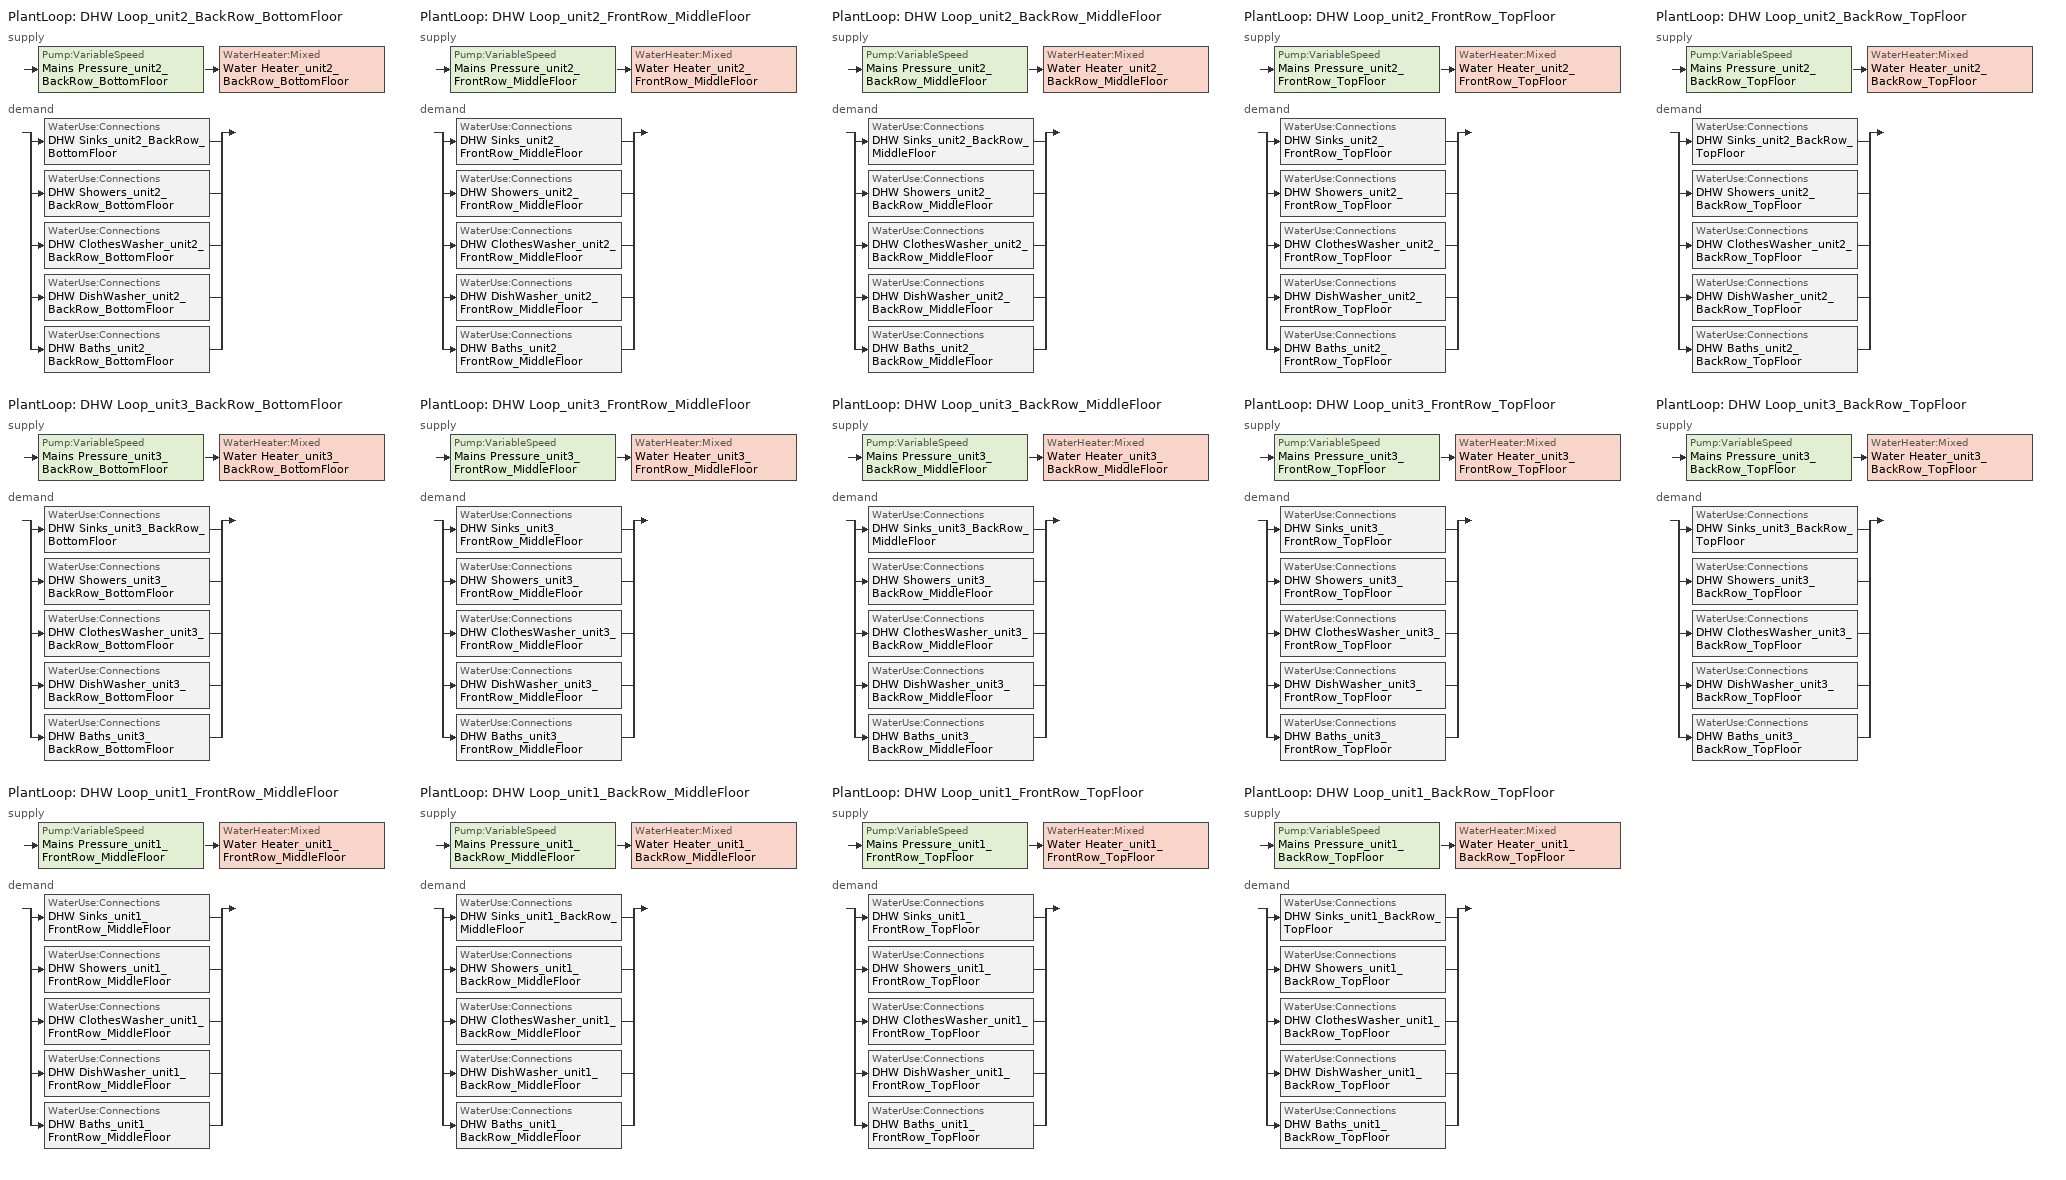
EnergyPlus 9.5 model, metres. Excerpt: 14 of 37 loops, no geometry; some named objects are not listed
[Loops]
PlantLoop 'DHW Loop_unit2_BackRow_BottomFloor'
 supply: Pump:VariableSpeed 'Mains Pressure_unit2_BackRow_BottomFloor' > WaterHeater:Mixed 'Water Heater_unit2_BackRow_BottomFloor'
 demand: split
  | WaterUse:Connections 'DHW Sinks_unit2_BackRow_BottomFloor'
  | WaterUse:Connections 'DHW Showers_unit2_BackRow_BottomFloor'
  | WaterUse:Connections 'DHW ClothesWasher_unit2_BackRow_BottomFloor'
  | WaterUse:Connections 'DHW DishWasher_unit2_BackRow_BottomFloor'
  | WaterUse:Connections 'DHW Baths_unit2_BackRow_BottomFloor'
PlantLoop 'DHW Loop_unit3_BackRow_BottomFloor'
 supply: Pump:VariableSpeed 'Mains Pressure_unit3_BackRow_BottomFloor' > WaterHeater:Mixed 'Water Heater_unit3_BackRow_BottomFloor'
 demand: split
  | WaterUse:Connections 'DHW Sinks_unit3_BackRow_BottomFloor'
  | WaterUse:Connections 'DHW Showers_unit3_BackRow_BottomFloor'
  | WaterUse:Connections 'DHW ClothesWasher_unit3_BackRow_BottomFloor'
  | WaterUse:Connections 'DHW DishWasher_unit3_BackRow_BottomFloor'
  | WaterUse:Connections 'DHW Baths_unit3_BackRow_BottomFloor'
PlantLoop 'DHW Loop_unit1_FrontRow_MiddleFloor'
 supply: Pump:VariableSpeed 'Mains Pressure_unit1_FrontRow_MiddleFloor' > WaterHeater:Mixed 'Water Heater_unit1_FrontRow_MiddleFloor'
 demand: split
  | WaterUse:Connections 'DHW Sinks_unit1_FrontRow_MiddleFloor'
  | WaterUse:Connections 'DHW Showers_unit1_FrontRow_MiddleFloor'
  | WaterUse:Connections 'DHW ClothesWasher_unit1_FrontRow_MiddleFloor'
  | WaterUse:Connections 'DHW DishWasher_unit1_FrontRow_MiddleFloor'
  | WaterUse:Connections 'DHW Baths_unit1_FrontRow_MiddleFloor'
PlantLoop 'DHW Loop_unit2_FrontRow_MiddleFloor'
 supply: Pump:VariableSpeed 'Mains Pressure_unit2_FrontRow_MiddleFloor' > WaterHeater:Mixed 'Water Heater_unit2_FrontRow_MiddleFloor'
 demand: split
  | WaterUse:Connections 'DHW Sinks_unit2_FrontRow_MiddleFloor'
  | WaterUse:Connections 'DHW Showers_unit2_FrontRow_MiddleFloor'
  | WaterUse:Connections 'DHW ClothesWasher_unit2_FrontRow_MiddleFloor'
  | WaterUse:Connections 'DHW DishWasher_unit2_FrontRow_MiddleFloor'
  | WaterUse:Connections 'DHW Baths_unit2_FrontRow_MiddleFloor'
PlantLoop 'DHW Loop_unit3_FrontRow_MiddleFloor'
 supply: Pump:VariableSpeed 'Mains Pressure_unit3_FrontRow_MiddleFloor' > WaterHeater:Mixed 'Water Heater_unit3_FrontRow_MiddleFloor'
 demand: split
  | WaterUse:Connections 'DHW Sinks_unit3_FrontRow_MiddleFloor'
  | WaterUse:Connections 'DHW Showers_unit3_FrontRow_MiddleFloor'
  | WaterUse:Connections 'DHW ClothesWasher_unit3_FrontRow_MiddleFloor'
  | WaterUse:Connections 'DHW DishWasher_unit3_FrontRow_MiddleFloor'
  | WaterUse:Connections 'DHW Baths_unit3_FrontRow_MiddleFloor'
PlantLoop 'DHW Loop_unit1_BackRow_MiddleFloor'
 supply: Pump:VariableSpeed 'Mains Pressure_unit1_BackRow_MiddleFloor' > WaterHeater:Mixed 'Water Heater_unit1_BackRow_MiddleFloor'
 demand: split
  | WaterUse:Connections 'DHW Sinks_unit1_BackRow_MiddleFloor'
  | WaterUse:Connections 'DHW Showers_unit1_BackRow_MiddleFloor'
  | WaterUse:Connections 'DHW ClothesWasher_unit1_BackRow_MiddleFloor'
  | WaterUse:Connections 'DHW DishWasher_unit1_BackRow_MiddleFloor'
  | WaterUse:Connections 'DHW Baths_unit1_BackRow_MiddleFloor'
PlantLoop 'DHW Loop_unit2_BackRow_MiddleFloor'
 supply: Pump:VariableSpeed 'Mains Pressure_unit2_BackRow_MiddleFloor' > WaterHeater:Mixed 'Water Heater_unit2_BackRow_MiddleFloor'
 demand: split
  | WaterUse:Connections 'DHW Sinks_unit2_BackRow_MiddleFloor'
  | WaterUse:Connections 'DHW Showers_unit2_BackRow_MiddleFloor'
  | WaterUse:Connections 'DHW ClothesWasher_unit2_BackRow_MiddleFloor'
  | WaterUse:Connections 'DHW DishWasher_unit2_BackRow_MiddleFloor'
  | WaterUse:Connections 'DHW Baths_unit2_BackRow_MiddleFloor'
PlantLoop 'DHW Loop_unit3_BackRow_MiddleFloor'
 supply: Pump:VariableSpeed 'Mains Pressure_unit3_BackRow_MiddleFloor' > WaterHeater:Mixed 'Water Heater_unit3_BackRow_MiddleFloor'
 demand: split
  | WaterUse:Connections 'DHW Sinks_unit3_BackRow_MiddleFloor'
  | WaterUse:Connections 'DHW Showers_unit3_BackRow_MiddleFloor'
  | WaterUse:Connections 'DHW ClothesWasher_unit3_BackRow_MiddleFloor'
  | WaterUse:Connections 'DHW DishWasher_unit3_BackRow_MiddleFloor'
  | WaterUse:Connections 'DHW Baths_unit3_BackRow_MiddleFloor'
PlantLoop 'DHW Loop_unit1_FrontRow_TopFloor'
 supply: Pump:VariableSpeed 'Mains Pressure_unit1_FrontRow_TopFloor' > WaterHeater:Mixed 'Water Heater_unit1_FrontRow_TopFloor'
 demand: split
  | WaterUse:Connections 'DHW Sinks_unit1_FrontRow_TopFloor'
  | WaterUse:Connections 'DHW Showers_unit1_FrontRow_TopFloor'
  | WaterUse:Connections 'DHW ClothesWasher_unit1_FrontRow_TopFloor'
  | WaterUse:Connections 'DHW DishWasher_unit1_FrontRow_TopFloor'
  | WaterUse:Connections 'DHW Baths_unit1_FrontRow_TopFloor'
PlantLoop 'DHW Loop_unit2_FrontRow_TopFloor'
 supply: Pump:VariableSpeed 'Mains Pressure_unit2_FrontRow_TopFloor' > WaterHeater:Mixed 'Water Heater_unit2_FrontRow_TopFloor'
 demand: split
  | WaterUse:Connections 'DHW Sinks_unit2_FrontRow_TopFloor'
  | WaterUse:Connections 'DHW Showers_unit2_FrontRow_TopFloor'
  | WaterUse:Connections 'DHW ClothesWasher_unit2_FrontRow_TopFloor'
  | WaterUse:Connections 'DHW DishWasher_unit2_FrontRow_TopFloor'
  | WaterUse:Connections 'DHW Baths_unit2_FrontRow_TopFloor'
PlantLoop 'DHW Loop_unit3_FrontRow_TopFloor'
 supply: Pump:VariableSpeed 'Mains Pressure_unit3_FrontRow_TopFloor' > WaterHeater:Mixed 'Water Heater_unit3_FrontRow_TopFloor'
 demand: split
  | WaterUse:Connections 'DHW Sinks_unit3_FrontRow_TopFloor'
  | WaterUse:Connections 'DHW Showers_unit3_FrontRow_TopFloor'
  | WaterUse:Connections 'DHW ClothesWasher_unit3_FrontRow_TopFloor'
  | WaterUse:Connections 'DHW DishWasher_unit3_FrontRow_TopFloor'
  | WaterUse:Connections 'DHW Baths_unit3_FrontRow_TopFloor'
PlantLoop 'DHW Loop_unit1_BackRow_TopFloor'
 supply: Pump:VariableSpeed 'Mains Pressure_unit1_BackRow_TopFloor' > WaterHeater:Mixed 'Water Heater_unit1_BackRow_TopFloor'
 demand: split
  | WaterUse:Connections 'DHW Sinks_unit1_BackRow_TopFloor'
  | WaterUse:Connections 'DHW Showers_unit1_BackRow_TopFloor'
  | WaterUse:Connections 'DHW ClothesWasher_unit1_BackRow_TopFloor'
  | WaterUse:Connections 'DHW DishWasher_unit1_BackRow_TopFloor'
  | WaterUse:Connections 'DHW Baths_unit1_BackRow_TopFloor'
PlantLoop 'DHW Loop_unit2_BackRow_TopFloor'
 supply: Pump:VariableSpeed 'Mains Pressure_unit2_BackRow_TopFloor' > WaterHeater:Mixed 'Water Heater_unit2_BackRow_TopFloor'
 demand: split
  | WaterUse:Connections 'DHW Sinks_unit2_BackRow_TopFloor'
  | WaterUse:Connections 'DHW Showers_unit2_BackRow_TopFloor'
  | WaterUse:Connections 'DHW ClothesWasher_unit2_BackRow_TopFloor'
  | WaterUse:Connections 'DHW DishWasher_unit2_BackRow_TopFloor'
  | WaterUse:Connections 'DHW Baths_unit2_BackRow_TopFloor'
PlantLoop 'DHW Loop_unit3_BackRow_TopFloor'
 supply: Pump:VariableSpeed 'Mains Pressure_unit3_BackRow_TopFloor' > WaterHeater:Mixed 'Water Heater_unit3_BackRow_TopFloor'
 demand: split
  | WaterUse:Connections 'DHW Sinks_unit3_BackRow_TopFloor'
  | WaterUse:Connections 'DHW Showers_unit3_BackRow_TopFloor'
  | WaterUse:Connections 'DHW ClothesWasher_unit3_BackRow_TopFloor'
  | WaterUse:Connections 'DHW DishWasher_unit3_BackRow_TopFloor'
  | WaterUse:Connections 'DHW Baths_unit3_BackRow_TopFloor'
[Pump:VariableSpeed] Design Maximum Flow Rate {m3/s}=autosize; Design Pump Head {Pa}=1; Design Power Consumption {W}=0; Motor Efficiency=1; Fraction of Motor Inefficiencies to Fluid Stream=0; Coefficient 1 of the Part Load Performance Curve=0; Coefficient 2 of the Part Load Performance Curve=1; Coefficient 3 of the Part Load Performance Curve=0; Coefficient 4 of the Part Load Performance Curve=0; Design Minimum Flow Rate {m3/s}=0; Pump Control Type=Intermittent
Mains Pressure_unit2_BackRow_BottomFloor; Mains Pressure_unit3_BackRow_BottomFloor; Mains Pressure_unit1_FrontRow_MiddleFloor; Mains Pressure_unit2_FrontRow_MiddleFloor; Mains Pressure_unit3_FrontRow_MiddleFloor; Mains Pressure_unit1_BackRow_MiddleFloor; Mains Pressure_unit2_BackRow_MiddleFloor; Mains Pressure_unit3_BackRow_MiddleFloor; Mains Pressure_unit1_FrontRow_TopFloor; Mains Pressure_unit2_FrontRow_TopFloor; Mains Pressure_unit3_FrontRow_TopFloor; Mains Pressure_unit1_BackRow_TopFloor; Mains Pressure_unit2_BackRow_TopFloor; Mains Pressure_unit3_BackRow_TopFloor
[WaterHeater:Mixed] Tank Volume {m3}=0.151416; Setpoint Temperature Schedule=dhw_setpt; Deadband Temperature Difference {deltaC}=2; Maximum Temperature Limit {C}=50; Heater Control Type=Cycle; Heater Maximum Capacity {W}=autosize; Heater Minimum Capacity {W}=0; Heater Ignition Minimum Flow Rate {m3/s}=0; Heater Fuel Type=NaturalGas; Heater Thermal Efficiency=0.8; Ambient Temperature Indicator=Zone; Off Cycle Loss Coefficient to Ambient Temperature {W/K}=6.27714; Off Cycle Loss Fraction to Zone=1; On Cycle Loss Coefficient to Ambient Temperature {W/K}=6.27714; On Cycle Loss Fraction to Zone=1; Peak Use Flow Rate {m3/s}=0; Use Side Effectiveness=1; Source Side Effectiveness=1; Use Side Design Flow Rate {m3/s}=autosize; Source Side Design Flow Rate {m3/s}=0; Indirect Water Heating Recovery Time {hr}=1.5
Name | Ambient Temperature Zone
Water Heater_unit2_BackRow_BottomFloor | living_unit2_BackRow_BottomFloor
Water Heater_unit3_BackRow_BottomFloor | living_unit3_BackRow_BottomFloor
Water Heater_unit1_FrontRow_MiddleFloor | living_unit1_FrontRow_MiddleFloor
Water Heater_unit2_FrontRow_MiddleFloor | living_unit2_FrontRow_MiddleFloor
Water Heater_unit3_FrontRow_MiddleFloor | living_unit3_FrontRow_MiddleFloor
Water Heater_unit1_BackRow_MiddleFloor | living_unit1_BackRow_MiddleFloor
Water Heater_unit2_BackRow_MiddleFloor | living_unit2_BackRow_MiddleFloor
Water Heater_unit3_BackRow_MiddleFloor | living_unit3_BackRow_MiddleFloor
Water Heater_unit1_FrontRow_TopFloor | living_unit1_FrontRow_TopFloor
Water Heater_unit2_FrontRow_TopFloor | living_unit2_FrontRow_TopFloor
Water Heater_unit3_FrontRow_TopFloor | living_unit3_FrontRow_TopFloor
Water Heater_unit1_BackRow_TopFloor | living_unit1_BackRow_TopFloor
Water Heater_unit2_BackRow_TopFloor | living_unit2_BackRow_TopFloor
Water Heater_unit3_BackRow_TopFloor | living_unit3_BackRow_TopFloor
[WaterHeater:Sizing] Design Mode=ResidentialHUD-FHAMinimum; Number of Bedrooms=2; Number of Bathrooms=2
Water Heater_unit2_BackRow_BottomFloor; Water Heater_unit3_BackRow_BottomFloor; Water Heater_unit1_FrontRow_MiddleFloor; Water Heater_unit2_FrontRow_MiddleFloor; Water Heater_unit3_FrontRow_MiddleFloor; Water Heater_unit1_BackRow_MiddleFloor; Water Heater_unit2_BackRow_MiddleFloor; Water Heater_unit3_BackRow_MiddleFloor; Water Heater_unit1_FrontRow_TopFloor; Water Heater_unit2_FrontRow_TopFloor; Water Heater_unit3_FrontRow_TopFloor; Water Heater_unit1_BackRow_TopFloor; Water Heater_unit2_BackRow_TopFloor; Water Heater_unit3_BackRow_TopFloor
[PlantEquipmentList]
DHW Plant Equipment_unit2_BackRow_BottomFloor: Water Heater_unit2_BackRow_BottomFloor
DHW Plant Equipment_unit3_BackRow_BottomFloor: Water Heater_unit3_BackRow_BottomFloor
DHW Plant Equipment_unit1_FrontRow_MiddleFloor: Water Heater_unit1_FrontRow_MiddleFloor
DHW Plant Equipment_unit2_FrontRow_MiddleFloor: Water Heater_unit2_FrontRow_MiddleFloor
DHW Plant Equipment_unit3_FrontRow_MiddleFloor: Water Heater_unit3_FrontRow_MiddleFloor
DHW Plant Equipment_unit1_BackRow_MiddleFloor: Water Heater_unit1_BackRow_MiddleFloor
DHW Plant Equipment_unit2_BackRow_MiddleFloor: Water Heater_unit2_BackRow_MiddleFloor
DHW Plant Equipment_unit3_BackRow_MiddleFloor: Water Heater_unit3_BackRow_MiddleFloor
DHW Plant Equipment_unit1_FrontRow_TopFloor: Water Heater_unit1_FrontRow_TopFloor
DHW Plant Equipment_unit2_FrontRow_TopFloor: Water Heater_unit2_FrontRow_TopFloor
DHW Plant Equipment_unit3_FrontRow_TopFloor: Water Heater_unit3_FrontRow_TopFloor
DHW Plant Equipment_unit1_BackRow_TopFloor: Water Heater_unit1_BackRow_TopFloor
DHW Plant Equipment_unit2_BackRow_TopFloor: Water Heater_unit2_BackRow_TopFloor
DHW Plant Equipment_unit3_BackRow_TopFloor: Water Heater_unit3_BackRow_TopFloor
[Sizing:Plant] Loop Type=Heating; Design Loop Exit Temperature {C}=48.8889; Loop Design Temperature Difference {deltaC}=5.55556
DHW Loop_unit2_BackRow_BottomFloor; DHW Loop_unit3_BackRow_BottomFloor; DHW Loop_unit1_FrontRow_MiddleFloor; DHW Loop_unit2_FrontRow_MiddleFloor; DHW Loop_unit3_FrontRow_MiddleFloor; DHW Loop_unit1_BackRow_MiddleFloor; DHW Loop_unit2_BackRow_MiddleFloor; DHW Loop_unit3_BackRow_MiddleFloor; DHW Loop_unit1_FrontRow_TopFloor; DHW Loop_unit2_FrontRow_TopFloor; DHW Loop_unit3_FrontRow_TopFloor; DHW Loop_unit1_BackRow_TopFloor; DHW Loop_unit2_BackRow_TopFloor; DHW Loop_unit3_BackRow_TopFloor
[PlantLoop] Fluid Type=Water; Maximum Loop Temperature {C}=100; Minimum Loop Temperature {C}=0; Maximum Loop Flow Rate {m3/s}=autosize; Minimum Loop Flow Rate {m3/s}=0; Plant Loop Volume {m3}=autocalculate; Load Distribution Scheme=Optimal
Name | Plant Equipment Operation Scheme
DHW Loop_unit2_BackRow_BottomFloor | DHW Loop Operation_unit2_BackRow_BottomFloor
DHW Loop_unit3_BackRow_BottomFloor | DHW Loop Operation_unit3_BackRow_BottomFloor
DHW Loop_unit1_FrontRow_MiddleFloor | DHW Loop Operation_unit1_FrontRow_MiddleFloor
DHW Loop_unit2_FrontRow_MiddleFloor | DHW Loop Operation_unit2_FrontRow_MiddleFloor
DHW Loop_unit3_FrontRow_MiddleFloor | DHW Loop Operation_unit3_FrontRow_MiddleFloor
DHW Loop_unit1_BackRow_MiddleFloor | DHW Loop Operation_unit1_BackRow_MiddleFloor
DHW Loop_unit2_BackRow_MiddleFloor | DHW Loop Operation_unit2_BackRow_MiddleFloor
DHW Loop_unit3_BackRow_MiddleFloor | DHW Loop Operation_unit3_BackRow_MiddleFloor
DHW Loop_unit1_FrontRow_TopFloor | DHW Loop Operation_unit1_FrontRow_TopFloor
DHW Loop_unit2_FrontRow_TopFloor | DHW Loop Operation_unit2_FrontRow_TopFloor
DHW Loop_unit3_FrontRow_TopFloor | DHW Loop Operation_unit3_FrontRow_TopFloor
DHW Loop_unit1_BackRow_TopFloor | DHW Loop Operation_unit1_BackRow_TopFloor
DHW Loop_unit2_BackRow_TopFloor | DHW Loop Operation_unit2_BackRow_TopFloor
DHW Loop_unit3_BackRow_TopFloor | DHW Loop Operation_unit3_BackRow_TopFloor
[PlantEquipmentOperation:HeatingLoad] Load Range 1 Lower Limit {W}=0; Load Range 1 Upper Limit {W}=1000000000000000
Name | Range 1 Equipment List
DHW Control Scheme_unit2_BackRow_BottomFloor | DHW Plant Equipment_unit2_BackRow_BottomFloor
DHW Control Scheme_unit3_BackRow_BottomFloor | DHW Plant Equipment_unit3_BackRow_BottomFloor
DHW Control Scheme_unit1_FrontRow_MiddleFloor | DHW Plant Equipment_unit1_FrontRow_MiddleFloor
DHW Control Scheme_unit2_FrontRow_MiddleFloor | DHW Plant Equipment_unit2_FrontRow_MiddleFloor
DHW Control Scheme_unit3_FrontRow_MiddleFloor | DHW Plant Equipment_unit3_FrontRow_MiddleFloor
DHW Control Scheme_unit1_BackRow_MiddleFloor | DHW Plant Equipment_unit1_BackRow_MiddleFloor
DHW Control Scheme_unit2_BackRow_MiddleFloor | DHW Plant Equipment_unit2_BackRow_MiddleFloor
DHW Control Scheme_unit3_BackRow_MiddleFloor | DHW Plant Equipment_unit3_BackRow_MiddleFloor
DHW Control Scheme_unit1_FrontRow_TopFloor | DHW Plant Equipment_unit1_FrontRow_TopFloor
DHW Control Scheme_unit2_FrontRow_TopFloor | DHW Plant Equipment_unit2_FrontRow_TopFloor
DHW Control Scheme_unit3_FrontRow_TopFloor | DHW Plant Equipment_unit3_FrontRow_TopFloor
DHW Control Scheme_unit1_BackRow_TopFloor | DHW Plant Equipment_unit1_BackRow_TopFloor
DHW Control Scheme_unit2_BackRow_TopFloor | DHW Plant Equipment_unit2_BackRow_TopFloor
DHW Control Scheme_unit3_BackRow_TopFloor | DHW Plant Equipment_unit3_BackRow_TopFloor
[PlantEquipmentOperationSchemes] Control Scheme 1 Schedule=always_avail
Name | Control Scheme 1
DHW Loop Operation_unit2_BackRow_BottomFloor | DHW Control Scheme_unit2_BackRow_BottomFloor
DHW Loop Operation_unit3_BackRow_BottomFloor | DHW Control Scheme_unit3_BackRow_BottomFloor
DHW Loop Operation_unit1_FrontRow_MiddleFloor | DHW Control Scheme_unit1_FrontRow_MiddleFloor
DHW Loop Operation_unit2_FrontRow_MiddleFloor | DHW Control Scheme_unit2_FrontRow_MiddleFloor
DHW Loop Operation_unit3_FrontRow_MiddleFloor | DHW Control Scheme_unit3_FrontRow_MiddleFloor
DHW Loop Operation_unit1_BackRow_MiddleFloor | DHW Control Scheme_unit1_BackRow_MiddleFloor
DHW Loop Operation_unit2_BackRow_MiddleFloor | DHW Control Scheme_unit2_BackRow_MiddleFloor
DHW Loop Operation_unit3_BackRow_MiddleFloor | DHW Control Scheme_unit3_BackRow_MiddleFloor
DHW Loop Operation_unit1_FrontRow_TopFloor | DHW Control Scheme_unit1_FrontRow_TopFloor
DHW Loop Operation_unit2_FrontRow_TopFloor | DHW Control Scheme_unit2_FrontRow_TopFloor
DHW Loop Operation_unit3_FrontRow_TopFloor | DHW Control Scheme_unit3_FrontRow_TopFloor
DHW Loop Operation_unit1_BackRow_TopFloor | DHW Control Scheme_unit1_BackRow_TopFloor
DHW Loop Operation_unit2_BackRow_TopFloor | DHW Control Scheme_unit2_BackRow_TopFloor
DHW Loop Operation_unit3_BackRow_TopFloor | DHW Control Scheme_unit3_BackRow_TopFloor
[SetpointManager:Scheduled] Control Variable=Temperature; Schedule=DHWSupplySetpoint
Name | Setpoint Node or NodeList
DHW Loop Setpoint Manager_unit2_BackRow_BottomFloor | DHW Supply Outlet Node_unit2_BackRow_BottomFloor
DHW Loop Setpoint Manager_unit3_BackRow_BottomFloor | DHW Supply Outlet Node_unit3_BackRow_BottomFloor
DHW Loop Setpoint Manager_unit1_FrontRow_MiddleFloor | DHW Supply Outlet Node_unit1_FrontRow_MiddleFloor
DHW Loop Setpoint Manager_unit2_FrontRow_MiddleFloor | DHW Supply Outlet Node_unit2_FrontRow_MiddleFloor
DHW Loop Setpoint Manager_unit3_FrontRow_MiddleFloor | DHW Supply Outlet Node_unit3_FrontRow_MiddleFloor
DHW Loop Setpoint Manager_unit1_BackRow_MiddleFloor | DHW Supply Outlet Node_unit1_BackRow_MiddleFloor
DHW Loop Setpoint Manager_unit2_BackRow_MiddleFloor | DHW Supply Outlet Node_unit2_BackRow_MiddleFloor
DHW Loop Setpoint Manager_unit3_BackRow_MiddleFloor | DHW Supply Outlet Node_unit3_BackRow_MiddleFloor
DHW Loop Setpoint Manager_unit1_FrontRow_TopFloor | DHW Supply Outlet Node_unit1_FrontRow_TopFloor
DHW Loop Setpoint Manager_unit2_FrontRow_TopFloor | DHW Supply Outlet Node_unit2_FrontRow_TopFloor
DHW Loop Setpoint Manager_unit3_FrontRow_TopFloor | DHW Supply Outlet Node_unit3_FrontRow_TopFloor
DHW Loop Setpoint Manager_unit1_BackRow_TopFloor | DHW Supply Outlet Node_unit1_BackRow_TopFloor
DHW Loop Setpoint Manager_unit2_BackRow_TopFloor | DHW Supply Outlet Node_unit2_BackRow_TopFloor
DHW Loop Setpoint Manager_unit3_BackRow_TopFloor | DHW Supply Outlet Node_unit3_BackRow_TopFloor
[WaterUse:Equipment]
Name | Peak Flow Rate {m3/s} | Flow Rate Fraction Schedule | Target Temperature Schedule
Clothes Washer_unit2_BackRow_BottomFloor; Clothes Washer_unit3_BackRow_BottomFloor; Clothes Washer_unit1_FrontRow_MiddleFloor; Clothes Washer_unit2_FrontRow_MiddleFloor; Clothes Washer_unit3_FrontRow_MiddleFloor; Clothes Washer_unit1_BackRow_MiddleFloor; Clothes Washer_unit2_BackRow_MiddleFloor; Clothes Washer_unit3_BackRow_MiddleFloor; Clothes Washer_unit1_FrontRow_TopFloor; Clothes Washer_unit2_FrontRow_TopFloor; Clothes Washer_unit3_FrontRow_TopFloor; Clothes Washer_unit1_BackRow_TopFloor; Clothes Washer_unit2_BackRow_TopFloor; Clothes Washer_unit3_BackRow_TopFloor | 1.08128e-06 | ClothesWasher | CWWaterTempSchedule
Dishwasher_unit2_BackRow_BottomFloor; Dishwasher_unit3_BackRow_BottomFloor; Dishwasher_unit1_FrontRow_MiddleFloor; Dishwasher_unit2_FrontRow_MiddleFloor; Dishwasher_unit3_FrontRow_MiddleFloor; Dishwasher_unit1_BackRow_MiddleFloor; Dishwasher_unit2_BackRow_MiddleFloor; Dishwasher_unit3_BackRow_MiddleFloor; Dishwasher_unit1_FrontRow_TopFloor; Dishwasher_unit2_FrontRow_TopFloor; Dishwasher_unit3_FrontRow_TopFloor; Dishwasher_unit1_BackRow_TopFloor; Dishwasher_unit2_BackRow_TopFloor; Dishwasher_unit3_BackRow_TopFloor | 4.24457e-07 | Dishwasher | DWWaterTempSchedule
Sinks_unit2_BackRow_BottomFloor; Sinks_unit3_BackRow_BottomFloor; Sinks_unit1_FrontRow_MiddleFloor; Sinks_unit2_FrontRow_MiddleFloor; Sinks_unit3_FrontRow_MiddleFloor; Sinks_unit1_BackRow_MiddleFloor; Sinks_unit2_BackRow_MiddleFloor; Sinks_unit3_BackRow_MiddleFloor; Sinks_unit1_FrontRow_TopFloor; Sinks_unit2_FrontRow_TopFloor; Sinks_unit3_FrontRow_TopFloor; Sinks_unit1_BackRow_TopFloor; Sinks_unit2_BackRow_TopFloor; Sinks_unit3_BackRow_TopFloor | 7.1934e-05 | BA_sink_sch | SSBWaterTempSchedule
Showers_unit2_BackRow_BottomFloor; Showers_unit3_BackRow_BottomFloor; Showers_unit1_FrontRow_MiddleFloor; Showers_unit2_FrontRow_MiddleFloor; Showers_unit3_FrontRow_MiddleFloor; Showers_unit1_BackRow_MiddleFloor; Showers_unit2_BackRow_MiddleFloor; Showers_unit3_BackRow_MiddleFloor; Showers_unit1_FrontRow_TopFloor; Showers_unit2_FrontRow_TopFloor; Showers_unit3_FrontRow_TopFloor; Showers_unit1_BackRow_TopFloor; Showers_unit2_BackRow_TopFloor; Showers_unit3_BackRow_TopFloor | 0.000141975 | BA_shower_sch | SSBWaterTempSchedule
Baths_unit2_BackRow_BottomFloor; Baths_unit3_BackRow_BottomFloor; Baths_unit1_FrontRow_MiddleFloor; Baths_unit2_FrontRow_MiddleFloor; Baths_unit3_FrontRow_MiddleFloor; Baths_unit1_BackRow_MiddleFloor; Baths_unit2_BackRow_MiddleFloor; Baths_unit3_BackRow_MiddleFloor; Baths_unit1_FrontRow_TopFloor; Baths_unit2_FrontRow_TopFloor; Baths_unit3_FrontRow_TopFloor; Baths_unit1_BackRow_TopFloor; Baths_unit2_BackRow_TopFloor; Baths_unit3_BackRow_TopFloor | 0.00027764 | BA_bath_sch | SSBWaterTempSchedule
[WaterUse:Connections] Drain Water Heat Exchanger Type=None
Name | Water Use Equipment 1
DHW Sinks_unit2_BackRow_BottomFloor | Sinks_unit2_BackRow_BottomFloor
DHW Showers_unit2_BackRow_BottomFloor | Showers_unit2_BackRow_BottomFloor
DHW ClothesWasher_unit2_BackRow_BottomFloor | Clothes Washer_unit2_BackRow_BottomFloor
DHW DishWasher_unit2_BackRow_BottomFloor | Dishwasher_unit2_BackRow_BottomFloor
DHW Baths_unit2_BackRow_BottomFloor | Baths_unit2_BackRow_BottomFloor
DHW Sinks_unit3_BackRow_BottomFloor | Sinks_unit3_BackRow_BottomFloor
DHW Showers_unit3_BackRow_BottomFloor | Showers_unit3_BackRow_BottomFloor
DHW ClothesWasher_unit3_BackRow_BottomFloor | Clothes Washer_unit3_BackRow_BottomFloor
DHW DishWasher_unit3_BackRow_BottomFloor | Dishwasher_unit3_BackRow_BottomFloor
DHW Baths_unit3_BackRow_BottomFloor | Baths_unit3_BackRow_BottomFloor
DHW Sinks_unit1_FrontRow_MiddleFloor | Sinks_unit1_FrontRow_MiddleFloor
DHW Showers_unit1_FrontRow_MiddleFloor | Showers_unit1_FrontRow_MiddleFloor
DHW ClothesWasher_unit1_FrontRow_MiddleFloor | Clothes Washer_unit1_FrontRow_MiddleFloor
DHW DishWasher_unit1_FrontRow_MiddleFloor | Dishwasher_unit1_FrontRow_MiddleFloor
DHW Baths_unit1_FrontRow_MiddleFloor | Baths_unit1_FrontRow_MiddleFloor
DHW Sinks_unit2_FrontRow_MiddleFloor | Sinks_unit2_FrontRow_MiddleFloor
DHW Showers_unit2_FrontRow_MiddleFloor | Showers_unit2_FrontRow_MiddleFloor
DHW ClothesWasher_unit2_FrontRow_MiddleFloor | Clothes Washer_unit2_FrontRow_MiddleFloor
DHW DishWasher_unit2_FrontRow_MiddleFloor | Dishwasher_unit2_FrontRow_MiddleFloor
DHW Baths_unit2_FrontRow_MiddleFloor | Baths_unit2_FrontRow_MiddleFloor
DHW Sinks_unit3_FrontRow_MiddleFloor | Sinks_unit3_FrontRow_MiddleFloor
DHW Showers_unit3_FrontRow_MiddleFloor | Showers_unit3_FrontRow_MiddleFloor
DHW ClothesWasher_unit3_FrontRow_MiddleFloor | Clothes Washer_unit3_FrontRow_MiddleFloor
DHW DishWasher_unit3_FrontRow_MiddleFloor | Dishwasher_unit3_FrontRow_MiddleFloor
DHW Baths_unit3_FrontRow_MiddleFloor | Baths_unit3_FrontRow_MiddleFloor
DHW Sinks_unit1_BackRow_MiddleFloor | Sinks_unit1_BackRow_MiddleFloor
DHW Showers_unit1_BackRow_MiddleFloor | Showers_unit1_BackRow_MiddleFloor
DHW ClothesWasher_unit1_BackRow_MiddleFloor | Clothes Washer_unit1_BackRow_MiddleFloor
DHW DishWasher_unit1_BackRow_MiddleFloor | Dishwasher_unit1_BackRow_MiddleFloor
DHW Baths_unit1_BackRow_MiddleFloor | Baths_unit1_BackRow_MiddleFloor
DHW Sinks_unit2_BackRow_MiddleFloor | Sinks_unit2_BackRow_MiddleFloor
DHW Showers_unit2_BackRow_MiddleFloor | Showers_unit2_BackRow_MiddleFloor
DHW ClothesWasher_unit2_BackRow_MiddleFloor | Clothes Washer_unit2_BackRow_MiddleFloor
DHW DishWasher_unit2_BackRow_MiddleFloor | Dishwasher_unit2_BackRow_MiddleFloor
DHW Baths_unit2_BackRow_MiddleFloor | Baths_unit2_BackRow_MiddleFloor
DHW Sinks_unit3_BackRow_MiddleFloor | Sinks_unit3_BackRow_MiddleFloor
DHW Showers_unit3_BackRow_MiddleFloor | Showers_unit3_BackRow_MiddleFloor
DHW ClothesWasher_unit3_BackRow_MiddleFloor | Clothes Washer_unit3_BackRow_MiddleFloor
DHW DishWasher_unit3_BackRow_MiddleFloor | Dishwasher_unit3_BackRow_MiddleFloor
DHW Baths_unit3_BackRow_MiddleFloor | Baths_unit3_BackRow_MiddleFloor
DHW Sinks_unit1_FrontRow_TopFloor | Sinks_unit1_FrontRow_TopFloor
DHW Showers_unit1_FrontRow_TopFloor | Showers_unit1_FrontRow_TopFloor
DHW ClothesWasher_unit1_FrontRow_TopFloor | Clothes Washer_unit1_FrontRow_TopFloor
DHW DishWasher_unit1_FrontRow_TopFloor | Dishwasher_unit1_FrontRow_TopFloor
DHW Baths_unit1_FrontRow_TopFloor | Baths_unit1_FrontRow_TopFloor
DHW Sinks_unit2_FrontRow_TopFloor | Sinks_unit2_FrontRow_TopFloor
DHW Showers_unit2_FrontRow_TopFloor | Showers_unit2_FrontRow_TopFloor
DHW ClothesWasher_unit2_FrontRow_TopFloor | Clothes Washer_unit2_FrontRow_TopFloor
DHW DishWasher_unit2_FrontRow_TopFloor | Dishwasher_unit2_FrontRow_TopFloor
DHW Baths_unit2_FrontRow_TopFloor | Baths_unit2_FrontRow_TopFloor
DHW Sinks_unit3_FrontRow_TopFloor | Sinks_unit3_FrontRow_TopFloor
DHW Showers_unit3_FrontRow_TopFloor | Showers_unit3_FrontRow_TopFloor
DHW ClothesWasher_unit3_FrontRow_TopFloor | Clothes Washer_unit3_FrontRow_TopFloor
DHW DishWasher_unit3_FrontRow_TopFloor | Dishwasher_unit3_FrontRow_TopFloor
DHW Baths_unit3_FrontRow_TopFloor | Baths_unit3_FrontRow_TopFloor
DHW Sinks_unit1_BackRow_TopFloor | Sinks_unit1_BackRow_TopFloor
DHW Showers_unit1_BackRow_TopFloor | Showers_unit1_BackRow_TopFloor
DHW ClothesWasher_unit1_BackRow_TopFloor | Clothes Washer_unit1_BackRow_TopFloor
DHW DishWasher_unit1_BackRow_TopFloor | Dishwasher_unit1_BackRow_TopFloor
DHW Baths_unit1_BackRow_TopFloor | Baths_unit1_BackRow_TopFloor
DHW Sinks_unit2_BackRow_TopFloor | Sinks_unit2_BackRow_TopFloor
DHW Showers_unit2_BackRow_TopFloor | Showers_unit2_BackRow_TopFloor
DHW ClothesWasher_unit2_BackRow_TopFloor | Clothes Washer_unit2_BackRow_TopFloor
DHW DishWasher_unit2_BackRow_TopFloor | Dishwasher_unit2_BackRow_TopFloor
DHW Baths_unit2_BackRow_TopFloor | Baths_unit2_BackRow_TopFloor
DHW Sinks_unit3_BackRow_TopFloor | Sinks_unit3_BackRow_TopFloor
DHW Showers_unit3_BackRow_TopFloor | Showers_unit3_BackRow_TopFloor
DHW ClothesWasher_unit3_BackRow_TopFloor | Clothes Washer_unit3_BackRow_TopFloor
DHW DishWasher_unit3_BackRow_TopFloor | Dishwasher_unit3_BackRow_TopFloor
DHW Baths_unit3_BackRow_TopFloor | Baths_unit3_BackRow_TopFloor
[Schedule:Compact]
BA_shower_sch: Through: 12/31, For: AllDays, Until: 1:00, 0.00144798, Until: 2:00, 0.000658174, Until: 3:00, 0.000394904, Until: 4:00, 0.000658174, Until: 5:00, 0.00184289, Until: 6:00, 0.00684501, Until: 7:00, 0.0155329, Until: 8:00, 0.0154013, Until: 9:00, 0.0125053, Until: 10:00, 0.00974098, Until: 11:00, 0.00789809, Until: 12:00, 0.00618684, Until: 13:00, 0.00447558, Until: 14:00, 0.00381741, Until: 15:00, 0.00342251, Until: 16:00, 0.00329087, Until: 17:00, 0.00394904, Until: 18:00, 0.00513376, Until: 19:00, 0.00552866, Until: 20:00, 0.00552866, Until: 21:00, 0.00552866, Until: 22:00, 0.00539703, Until: 23:00, 0.00381741, Until: 24:00, 0.00276433
BA_bath_sch: Through: 12/31, For: AllDays, Until: 1:00, 0.000135303, Until: 2:00, 6.76515e-05, Until: 3:00, 6.76515e-05, Until: 4:00, 6.76515e-05, Until: 5:00, 0.000135303, Until: 6:00, 0.000321345, Until: 7:00, 0.000777992, Until: 8:00, 0.000980947, Until: 9:00, 0.00111625, Until: 10:00, 0.000980947, Until: 11:00, 0.000777992, Until: 12:00, 0.000591951, Until: 13:00, 0.000524299, Until: 14:00, 0.000388996, Until: 15:00, 0.000388996, Until: 16:00, 0.000388996, Until: 17:00, 0.000659602, Until: 18:00, 0.000777992, Until: 19:00, 0.00130229, Until: 20:00, 0.00169129, Until: 21:00, 0.00169129, Until: 22:00, 0.00130229, Until: 23:00, 0.00111625, Until: 24:00, 0.000659602
BA_sink_sch: Through: 12/31, For: AllDays, Until: 1:00, 0.00321689, Until: 2:00, 0.00160844, Until: 3:00, 0.00114889, Until: 4:00, 0.00114889, Until: 5:00, 0.00160844, Until: 6:00, 0.004136, Until: 7:00, 0.00965067, Until: 8:00, 0.0142462, Until: 9:00, 0.0151653, Until: 10:00, 0.0142462, Until: 11:00, 0.012408, Until: 12:00, 0.0114889, Until: 13:00, 0.0112591, Until: 14:00, 0.01034, Until: 15:00, 0.00988044, Until: 16:00, 0.00942089, Until: 17:00, 0.0110293, Until: 18:00, 0.0149356, Until: 19:00, 0.0172333, Until: 20:00, 0.0158547, Until: 21:00, 0.0130973, Until: 22:00, 0.0110293, Until: 23:00, 0.00919111, Until: 24:00, 0.006204
dhw_setpt: Through: 12/31, For: AllDays, Until 24:00, 48
always_avail: Through: 12/31, For: AllDays, Until: 24:00, 1
[Schedule:Day:Hourly]
DishwasherWeekday: 0.115342, 0.0512463, 0.0383972, 0.0256232, 0.0256232, 0.0768695, 0.153814, 0.230759, 0.435969, 0.487216, 0.42312, 0.359025, 0.307703, 0.346176, 0.28208, 0.269231, 0.28208, 0.371799, 0.653954, 0.833467, 0.679577, 0.500065, 0.333327, 0.230759
DishwasherWeekend: 0.123581, 0.0549068, 0.0411398, 0.0274534, 0.0274534, 0.0823602, 0.164801, 0.247242, 0.46711, 0.522017, 0.453343, 0.384669, 0.329682, 0.370903, 0.302229, 0.288462, 0.302229, 0.398356, 0.700665, 0.893, 0.728119, 0.535784, 0.357136, 0.247242
DishwasherVacation; ClothesWasherVacation: 0, 0, 0, 0, 0, 0, 0, 0, 0, 0, 0, 0, 0, 0, 0, 0, 0, 0, 0, 0, 0, 0, 0, 0
ClothesWasherWeekday: 0.0792923, 0.0634168, 0.031666, 0.031666, 0.0634168, 0.0951677, 0.190335, 0.412507, 0.618802, 0.72993, 0.714055, 0.634678, 0.571176, 0.507759, 0.444257, 0.412507, 0.428382, 0.412507, 0.412507, 0.412507, 0.412507, 0.396631, 0.269713, 0.142794
ClothesWasherWeekend: 0.0970065, 0.0775844, 0.0387403, 0.0387403, 0.0775844, 0.116429, 0.232857, 0.504662, 0.757045, 0.893, 0.873578, 0.776468, 0.698779, 0.621195, 0.543507, 0.504662, 0.524084, 0.504662, 0.504662, 0.504662, 0.504662, 0.48524, 0.329968, 0.174695
[Schedule:Week:Compact]
DishwasherWeek: For: Weekdays, DishwasherWeekday, For: CustomDay1, DishwasherVacation, For: AllOtherDays, DishwasherWeekend
ClothesWasherWeek: For: Weekdays, ClothesWasherWeekday, For: CustomDay1, ClothesWasherVacation, For: AllOtherDays, ClothesWasherWeekend
[Schedule:Year]
Dishwasher: DishwasherWeek, 1, 1, 12, 31
ClothesWasher: ClothesWasherWeek, 1, 1, 12, 31
[Schedule:Constant]
Name | Hourly Value
DWWaterTempSchedule; CWWaterTempSchedule; DHWSupplySetpoint | 48.8889
SSBWaterTempSchedule | 40.5556
